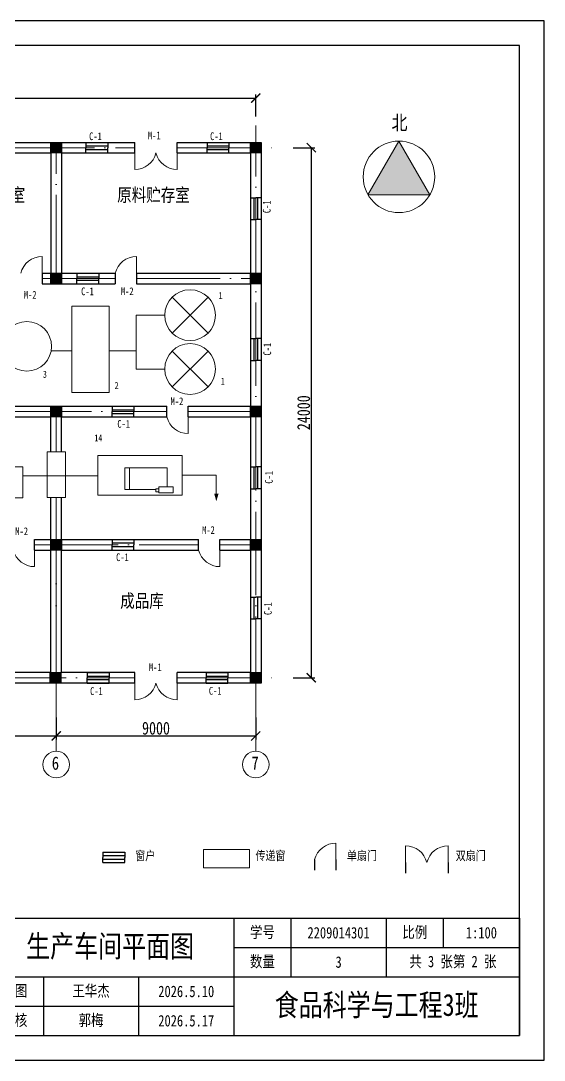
# Model space of a CAD drawing. Header units: millimetres. Extents: x 1522 to 2323, y 1329 to 1896.
# Drawn here: x 2038 to 2323, y 1329 to 1896 of the extents above; entities that cross this region are included whole.
import ezdxf

# ---------------------------------------------------------------- set-up
doc = ezdxf.new("R2010")
doc.units = ezdxf.units.MM
doc.header["$LTSCALE"] = 1.9
doc.linetypes.add('ACAD_ISO04W100', pattern=[30, 24, -3, 0, -3])
for name, color, linetype in [('C窗户', 6, 'Continuous'), ('Q墙体', 250, 'Continuous'), ('Z柱子', 250, 'Continuous')]:
    doc.layers.add(name, color=color, linetype=linetype)
for name, color, linetype, lineweight in [('D定位轴线', 1, 'ACAD_ISO04W100', 18), ('M门线', 250, 'Continuous', 18), ('Z轴号', 84, 'Continuous', 18), ('宽线', 7, 'Continuous', 30), ('文字', 250, 'Continuous', 18), ('标注', 30, 'Continuous', 18), ('设备', 250, 'Continuous', 18)]:
    doc.layers.add(name, color=color, linetype=linetype, lineweight=lineweight)
doc.styles.add('3', font='simfang.ttf', dxfattribs={"width": 0.8, "height": 3})
doc.styles.add('6', font='simfang.ttf', dxfattribs={"width": 0.8, "height": 6})
doc.styles.add('标注', font='simfang.ttf', dxfattribs={"width": 0.8})
doc.styles.add('窗户', font='simfang.ttf', dxfattribs={"width": 0.8, "height": 3.5})
doc.dimstyles.new('1-80', dxfattribs={"dimtxt": 7, "dimasz": 5, "dimexe": 2, "dimexo": 2, "dimtad": 1, "dimdsep": 46, "dimtxsty": '标注', "dimblk": 'ARCHTICK', "dimcen": 2.5, "dimadec": 0, "dimazin": 0, "dimtfac": 1, "dimtix": 1, "dimtmove": 0, "dimatfit": 3, "dimfxl": 10, "dimfxlon": 1, "dimarcsym": 0})

# ---------------------------------------------------------------- blocks, each defined once
blk = doc.blocks.new('无')
at = {"layer": 'Z柱子'}
h = blk.add_hatch(color=256, dxfattribs=at)
h.dxf.hatch_style = 1
h.paths.add_polyline_path([(2.44, -2.46), (2.44, 2.34), (-2.36, 2.34), (-2.36, -2.46)])
blk.add_lwpolyline([(-2.36, 2.34), (2.44, 2.34), (2.44, -2.46), (-2.36, -2.46)], close=True, dxfattribs=at)
blk = doc.blocks.new('*T2')
at = {"color": 0, "lineweight": -2, "transparency": 16777216}
for p, q in [((0, 0), (291.06, 0)), ((0, 0), (0, -32)), ((135.135, 0), (135.135, -32)), ((166.32, 0), (166.32, -32)), ((218.295, 0), (218.295, -32)), ((249.48, 0), (249.48, -16)), ((291.06, 0), (291.06, -32)), ((135.135, -16), (291.06, -16)), ((0, -32), (291.06, -32))]:
    blk.add_line(p, q, dxfattribs=at)
at = {"color": 0, "linetype": 'ByBlock', "lineweight": -2, "transparency": 16777216}
for p, q in [((0, -32), (0, -64)), ((31.185, -32), (31.185, -64)), ((83.16, -32), (83.16, -64)), ((135.135, -32), (135.135, -64)), ((0, -48), (135.135, -48)), ((0, -64), (135.135, -64))]:
    blk.add_line(p, q, dxfattribs=at)
at = {"color": 0, "linetype": 'ByBlock', "lineweight": 30, "transparency": 16777216}
for p in [(291.06, -32), (135.135, -64)]:
    blk.add_line(p, (291.06, -64), dxfattribs=at)
at = {"color": 0, "lineweight": 30, "transparency": 16777216, "attachment_point": 5}
for s, insert, char_height, width, style in [('学号', (150.7275, -8), 6.237, 24.948, '3'), ('2209014301', (192.3075, -8), 6.237, 45.738, '3'), ('比例', (233.8875, -8), 6.237, 24.948, '3'), ('1:100', (270.27, -8), 6.237, 35.343, '3'), ('生产车间平面图', (67.5675, -16), 12, 128.898, '6'), ('数量', (150.7275, -24), 6.237, 24.948, '3'), ('3', (192.3075, -24), 6.237, 45.738, '3'), ('共 3 张第 2 张', (254.6775, -24), 6.237, 66.528, '3'), ('制图', (15.5925, -40), 6.237, 24.948, '3'), ('王华杰', (57.1725, -40), 6.237, 45.738, '3'), ('2026.5.10', (109.1475, -40), 6.237, 45.738, '3'), ('食品科学与工程3班', (213.0975, -48), 12, 149.688, '3'), ('审核', (15.5925, -56), 6.237, 24.948, '3'), ('郭梅', (57.1725, -56), 6.237, 45.738, '3'), ('2026.5.17', (109.1475, -56), 6.237, 45.738, '3')]:
    blk.add_mtext(s, dxfattribs=dict(at, insert=insert, char_height=char_height, width=width, style=style))
blk = doc.blocks.new('_ArchTick')
at = {"color": 0, "linetype": 'ByBlock', "const_width": 0.15}
blk.add_lwpolyline([(-0.5, -0.5), (0.5, 0.5)], dxfattribs=at)
blk = doc.blocks.new('*D20')
at = {"layer": 'Defpoints', "color": 0, "transparency": 16777216}
for p in [(1984.52, 1537.6), (2057.12, 1537.6), (2057.12, 1505.9)]:
    blk.add_point(p, dxfattribs=at)
at = {"layer": '标注', "color": 0, "lineweight": -2, "transparency": 16777216}
for p, q in [((1984.52, 1515.9), (1984.52, 1503.9)), ((2057.12, 1515.9), (2057.12, 1503.9)), ((1984.52, 1505.9), (2057.12, 1505.9))]:
    blk.add_line(p, q, dxfattribs=at)
at = {"layer": '标注', "color": 0, "lineweight": -2, "transparency": 16777216, "xscale": 5, "yscale": 5, "zscale": 5, "rotation": 180}
blk.add_blockref('_ArchTick', (1984.52, 1505.9), dxfattribs=at)
at = {"layer": '标注', "color": 0, "lineweight": -2, "transparency": 16777216, "xscale": 5, "yscale": 5, "zscale": 5}
blk.add_blockref('_ArchTick', (2057.12, 1505.9), dxfattribs=at)
at = {"layer": '标注', "color": 0, "transparency": 16777216, "insert": (2020.82, 1510.06), "char_height": 7, "attachment_point": 5, "style": '标注'}
blk.add_mtext('6000', dxfattribs=at)
blk = doc.blocks.new('*D21')
at = {"layer": 'Defpoints', "color": 0, "transparency": 16777216}
for p in [(2057.12, 1537.6), (2166.02, 1537.6), (2166.02, 1505.9)]:
    blk.add_point(p, dxfattribs=at)
at = {"layer": '标注', "color": 0, "lineweight": -2, "transparency": 16777216}
for p, q in [((2057.12, 1515.9), (2057.12, 1503.9)), ((2166.02, 1515.9), (2166.02, 1503.9)), ((2057.12, 1505.9), (2166.02, 1505.9))]:
    blk.add_line(p, q, dxfattribs=at)
at = {"layer": '标注', "color": 0, "lineweight": -2, "transparency": 16777216, "xscale": 5, "yscale": 5, "zscale": 5, "rotation": 180}
blk.add_blockref('_ArchTick', (2057.12, 1505.9), dxfattribs=at)
at = {"layer": '标注', "color": 0, "lineweight": -2, "transparency": 16777216, "xscale": 5, "yscale": 5, "zscale": 5}
blk.add_blockref('_ArchTick', (2166.02, 1505.9), dxfattribs=at)
at = {"layer": '标注', "color": 0, "transparency": 16777216, "insert": (2111.57, 1510.06), "char_height": 7, "attachment_point": 5, "style": '标注'}
blk.add_mtext('9000', dxfattribs=at)
blk = doc.blocks.new('*D22')
at = {"layer": 'Defpoints', "color": 0, "transparency": 16777216}
for p in [(2166.02, 1826.79), (2166.02, 1537.6), (2196.36, 1537.6)]:
    blk.add_point(p, dxfattribs=at)
at = {"layer": '标注', "color": 0, "lineweight": -2, "transparency": 16777216}
for p, q in [((2186.36, 1826.79), (2198.36, 1826.79)), ((2196.36, 1826.79), (2196.36, 1537.6)), ((2186.36, 1537.6), (2198.36, 1537.6))]:
    blk.add_line(p, q, dxfattribs=at)
at = {"layer": '标注', "color": 0, "lineweight": -2, "transparency": 16777216, "xscale": 5, "yscale": 5, "zscale": 5}
for p, rotation in [((2196.36, 1826.79), 90), ((2196.36, 1537.6), 270)]:
    blk.add_blockref('_ArchTick', p, dxfattribs=dict(at, rotation=rotation))
at = {"layer": '标注', "color": 0, "transparency": 16777216, "insert": (2192.19, 1682.2), "char_height": 7, "attachment_point": 5, "rotation": 90, "style": '标注'}
blk.add_mtext('24000', dxfattribs=at)
blk = doc.blocks.new('*D23')
at = {"layer": 'Defpoints', "color": 0, "transparency": 16777216}
for p in [(2166.02, 1853.77), (1730.44, 1826.79), (2166.02, 1826.79)]:
    blk.add_point(p, dxfattribs=at)
at = {"layer": '标注', "color": 0, "lineweight": -2, "transparency": 16777216}
for p, q in [((1730.44, 1843.77), (1730.44, 1855.77)), ((2166.02, 1843.77), (2166.02, 1855.77)), ((1730.44, 1853.77), (2166.02, 1853.77))]:
    blk.add_line(p, q, dxfattribs=at)
at = {"layer": '标注', "color": 0, "lineweight": -2, "transparency": 16777216, "xscale": 5, "yscale": 5, "zscale": 5, "rotation": 180}
blk.add_blockref('_ArchTick', (1730.44, 1853.77), dxfattribs=at)
at = {"layer": '标注', "color": 0, "lineweight": -2, "transparency": 16777216, "xscale": 5, "yscale": 5, "zscale": 5}
blk.add_blockref('_ArchTick', (2166.02, 1853.77), dxfattribs=at)
at = {"layer": '标注', "color": 0, "transparency": 16777216, "insert": (1948.23, 1857.93), "char_height": 7, "attachment_point": 5, "style": '标注'}
blk.add_mtext('36000', dxfattribs=at)

msp = doc.modelspace()

# ---------------------------------------------------------------- hatches: boundary and pattern name
at = {"layer": '设备'}
h = msp.add_hatch(color=0, dxfattribs=at)
h.dxf.hatch_style = 1
h.paths.add_polyline_path([(2244.195, 1830.396), (2227.294, 1801.123), (2261.096, 1801.123)])
h = msp.add_hatch(color=256, dxfattribs=at)
h.dxf.hatch_style = 1
h.paths.add_polyline_path([(2143.337, 1638.077), (2144.508, 1633.831), (2145.725, 1638.077)])

# ---------------------------------------------------------------- linework, layer by layer
for p, q in [((2323.498, 1896.003), (1521.598, 1896.003)), ((2323.498, 1329.003), (2323.498, 1896.003)), ((1521.598, 1329.003), (2323.498, 1329.003))]:
    msp.add_line(p, q)
at = {"layer": 'C窗户'}
for p, q in [((2073.325, 1829.692), (2073.325, 1826.788)), ((2073.325, 1829.692), (2085.247, 1829.692)), ((2073.325, 1827.756), (2085.247, 1827.756)), ((2073.325, 1823.884), (2073.325, 1826.788)), ((2073.325, 1825.82), (2085.247, 1825.82)), ((2085.247, 1829.692), (2085.247, 1826.788)), ((2085.247, 1823.884), (2085.247, 1826.788)), ((2139.499, 1829.692), (2139.499, 1826.788)), ((2139.499, 1829.692), (2151.42, 1829.692)), ((2139.499, 1827.756), (2151.42, 1827.756)), ((2139.499, 1823.884), (2139.499, 1826.788)), ((2139.499, 1825.82), (2151.42, 1825.82)), ((2151.42, 1829.692), (2151.42, 1826.788)), ((2151.42, 1823.884), (2151.42, 1826.788)), ((2073.325, 1823.884), (2085.247, 1823.884)), ((2139.499, 1823.884), (2151.42, 1823.884)), ((2163.111, 1799.516), (2166.015, 1799.516)), ((2163.111, 1799.516), (2163.111, 1787.594)), ((2165.047, 1799.516), (2165.047, 1787.594)), ((2168.919, 1799.516), (2166.015, 1799.516)), ((2166.983, 1799.516), (2166.983, 1787.594)), ((2168.919, 1799.516), (2168.919, 1787.594)), ((2163.111, 1787.594), (2166.015, 1787.594)), ((2168.919, 1787.594), (2166.015, 1787.594)), ((2068.424, 1758.307), (2068.424, 1755.403)), ((2068.424, 1758.307), (2080.346, 1758.307)), ((2080.346, 1758.307), (2080.346, 1755.403)), ((2068.424, 1756.371), (2080.346, 1756.371)), ((2068.424, 1752.499), (2068.424, 1755.403)), ((2068.424, 1754.435), (2080.346, 1754.435)), ((2068.424, 1752.499), (2080.346, 1752.499)), ((2080.346, 1752.499), (2080.346, 1755.403)), ((2163.111, 1722.688), (2166.015, 1722.688)), ((2163.111, 1722.688), (2163.111, 1710.766)), ((2165.047, 1722.688), (2165.047, 1710.766)), ((2168.919, 1722.688), (2166.015, 1722.688)), ((2166.983, 1722.688), (2166.983, 1710.766)), ((2168.919, 1722.688), (2168.919, 1710.766)), ((2163.111, 1710.766), (2166.015, 1710.766)), ((2168.919, 1710.766), (2166.015, 1710.766)), ((2087.592, 1685.707), (2087.592, 1682.803)), ((2087.592, 1685.707), (2099.514, 1685.707)), ((2099.514, 1685.707), (2099.514, 1682.803)), ((2087.592, 1683.771), (2099.514, 1683.771)), ((2087.592, 1679.899), (2087.592, 1682.803)), ((2087.592, 1681.835), (2099.514, 1681.835)), ((2087.592, 1679.899), (2099.514, 1679.899)), ((2099.514, 1679.899), (2099.514, 1682.803)), ((2163.111, 1652.689), (2166.015, 1652.689)), ((2163.111, 1652.689), (2163.111, 1640.768)), ((2165.047, 1652.689), (2165.047, 1640.768)), ((2168.919, 1652.689), (2166.015, 1652.689)), ((2166.983, 1652.689), (2166.983, 1640.768)), ((2168.919, 1652.689), (2168.919, 1640.768)), ((2163.111, 1640.768), (2166.015, 1640.768)), ((2168.919, 1640.768), (2166.015, 1640.768)), ((2087.592, 1613.107), (2087.592, 1610.203)), ((2087.592, 1613.107), (2099.514, 1613.107)), ((2087.592, 1611.171), (2099.514, 1611.171)), ((2099.514, 1613.107), (2099.514, 1610.203)), ((2087.592, 1607.299), (2087.592, 1610.203)), ((2087.592, 1609.235), (2099.514, 1609.235)), ((2087.592, 1607.299), (2099.514, 1607.299)), ((2099.514, 1607.299), (2099.514, 1610.203)), ((2163.111, 1581.667), (2166.015, 1581.667)), ((2163.111, 1581.667), (2163.111, 1569.745)), ((2165.047, 1581.667), (2165.047, 1569.745)), ((2168.919, 1581.667), (2166.015, 1581.667)), ((2166.983, 1581.667), (2166.983, 1569.745)), ((2168.919, 1581.667), (2168.919, 1569.745)), ((2163.111, 1569.745), (2166.015, 1569.745)), ((2168.919, 1569.745), (2166.015, 1569.745)), ((2074.05, 1540.507), (2074.05, 1537.603)), ((2074.05, 1540.507), (2085.972, 1540.507)), ((2074.05, 1538.571), (2085.972, 1538.571)), ((2074.05, 1534.699), (2074.05, 1537.603)), ((2074.05, 1536.635), (2085.972, 1536.635)), ((2085.972, 1540.507), (2085.972, 1537.603)), ((2085.972, 1534.699), (2085.972, 1537.603)), ((2138.887, 1540.507), (2138.887, 1537.603)), ((2138.887, 1540.507), (2150.809, 1540.507)), ((2138.887, 1538.571), (2150.809, 1538.571)), ((2138.887, 1534.699), (2138.887, 1537.603)), ((2138.887, 1536.635), (2150.809, 1536.635)), ((2150.809, 1540.507), (2150.809, 1537.603)), ((2150.809, 1534.699), (2150.809, 1537.603)), ((2074.05, 1534.699), (2085.972, 1534.699)), ((2138.887, 1534.699), (2150.809, 1534.699)), ((2082.556, 1442.572), (2082.556, 1439.668)), ((2082.556, 1442.572), (2094.478, 1442.572)), ((2082.556, 1440.636), (2094.478, 1440.636)), ((2094.478, 1442.572), (2094.478, 1439.668)), ((2082.556, 1436.764), (2082.556, 1439.668)), ((2082.556, 1438.7), (2094.478, 1438.7)), ((2082.556, 1436.764), (2094.478, 1436.764)), ((2094.478, 1436.764), (2094.478, 1439.668))]:
    msp.add_line(p, q, dxfattribs=at)
at = {"layer": 'D定位轴线', "linetype": 'ACAD_ISO04W100'}
for p, q in [((2166.015, 1525.503), (2166.015, 1838.888)), ((2032.431, 1826.788), (2099.949, 1826.788)), ((2057.115, 1755.403), (2057.115, 1826.788)), ((2057.115, 1755.403), (2057.115, 1826.788)), ((2123.181, 1826.788), (2178.115, 1826.788)), ((2049.371, 1755.403), (2089.305, 1755.403)), ((2049.371, 1755.403), (2089.305, 1755.403)), ((2100.921, 1755.403), (2166.015, 1755.403)), ((2100.921, 1755.403), (2166.015, 1755.403)), ((2030.731, 1682.803), (2117.472, 1682.803)), ((2030.731, 1682.803), (2117.472, 1682.803)), ((2057.115, 1660.955), (2057.115, 1682.803)), ((2057.115, 1660.955), (2057.115, 1682.803)), ((2129.088, 1682.803), (2166.015, 1682.803)), ((2129.088, 1682.803), (2166.015, 1682.803)), ((2057.115, 1537.603), (2057.115, 1635.882)), ((2057.115, 1525.503), (2057.115, 1635.882)), ((2045.332, 1610.203), (2134.852, 1610.203)), ((2045.332, 1610.203), (2134.852, 1610.203)), ((2146.468, 1610.203), (2166.015, 1610.203)), ((2146.468, 1610.203), (2166.015, 1610.203)), ((1959.831, 1537.603), (2099.949, 1537.603)), ((1959.831, 1537.603), (2099.949, 1537.603)), ((1959.831, 1537.603), (2099.949, 1537.603)), ((2123.181, 1537.603), (2178.115, 1537.603)), ((2123.181, 1537.603), (2166.015, 1537.603)), ((2123.181, 1537.603), (2166.015, 1537.603))]:
    msp.add_line(p, q, dxfattribs=at)
at = {"layer": 'M门线'}
for p, q in [((2099.949, 1826.788), (2099.949, 1814.814)), ((2123.181, 1826.788), (2123.181, 1814.814)), ((2049.371, 1755.403), (2049.371, 1767.377)), ((2100.921, 1755.403), (2100.921, 1767.377)), ((2129.088, 1682.803), (2129.088, 1670.83)), ((2045.332, 1610.203), (2045.332, 1598.23)), ((2146.468, 1610.203), (2146.468, 1598.23)), ((2099.949, 1537.603), (2099.949, 1525.63)), ((2123.181, 1537.603), (2123.181, 1525.63)), ((2209.781, 1435.503), (2209.781, 1447.477)), ((2247.796, 1433.922), (2247.796, 1445.895)), ((2271.028, 1433.922), (2271.028, 1445.895))]:
    msp.add_line(p, q, dxfattribs=at)
for centre, start, end in [((2099.949, 1826.788), 270, 345.96376), ((2123.181, 1826.788), 194.03624, 270), ((2049.371, 1755.403), 90, 165.96376), ((2100.921, 1755.403), 90, 165.96376), ((2129.088, 1682.803), 194.03624, 270), ((2045.332, 1610.203), 194.03624, 270), ((2146.468, 1610.203), 194.03624, 270), ((2099.949, 1537.603), 270, 345.96376), ((2123.181, 1537.603), 194.03624, 270), ((2209.781, 1435.503), 90, 165.96376), ((2247.796, 1433.922), 14.03624, 90), ((2271.028, 1433.922), 90, 165.96376)]:
    msp.add_arc(centre, 11.973, start, end, dxfattribs=at)
at = {"layer": 'Q墙体'}
for p, q in [((2032.431, 1829.692), (2099.949, 1829.692)), ((2099.949, 1823.884), (2099.949, 1829.692)), ((2123.181, 1823.884), (2123.181, 1829.692)), ((2123.181, 1829.692), (2168.919, 1829.692)), ((2168.919, 1829.692), (2168.919, 1534.699)), ((2032.431, 1823.884), (2054.211, 1823.884)), ((2054.211, 1823.884), (2054.211, 1758.307)), ((2060.019, 1823.884), (2060.019, 1758.307)), ((2060.019, 1823.884), (2099.949, 1823.884)), ((2123.181, 1823.884), (2163.111, 1823.884)), ((2163.111, 1823.884), (2163.111, 1758.307)), ((2049.371, 1758.307), (2049.371, 1752.499)), ((2049.371, 1758.307), (2054.211, 1758.307)), ((2060.019, 1758.307), (2089.305, 1758.307)), ((2089.305, 1758.307), (2089.305, 1752.499)), ((2100.921, 1758.307), (2100.921, 1752.499)), ((2100.921, 1758.307), (2163.111, 1758.307)), ((2049.371, 1752.499), (2089.305, 1752.499)), ((2100.921, 1752.499), (2163.111, 1752.499)), ((2163.111, 1752.499), (2163.111, 1685.707)), ((2030.731, 1685.707), (2117.472, 1685.707)), ((2117.472, 1679.899), (2117.472, 1685.707)), ((2129.088, 1679.899), (2129.088, 1685.707)), ((2129.088, 1685.707), (2163.111, 1685.707)), ((2030.731, 1679.899), (2054.211, 1679.899)), ((2054.211, 1660.955), (2054.211, 1679.899)), ((2060.019, 1679.899), (2117.472, 1679.899)), ((2060.019, 1660.955), (2060.019, 1679.899)), ((2129.088, 1679.899), (2163.111, 1679.899)), ((2163.111, 1679.899), (2163.111, 1613.107)), ((2054.211, 1613.107), (2054.211, 1635.882)), ((2060.019, 1613.107), (2060.019, 1635.882)), ((2045.332, 1607.299), (2045.332, 1613.107)), ((2045.332, 1613.107), (2054.211, 1613.107)), ((2060.019, 1613.107), (2134.852, 1613.107)), ((2134.852, 1607.299), (2134.852, 1613.107)), ((2146.468, 1607.299), (2146.468, 1613.107)), ((2146.468, 1613.107), (2163.111, 1613.107)), ((2045.332, 1607.299), (2054.211, 1607.299)), ((2054.211, 1540.507), (2054.211, 1607.299)), ((2060.019, 1540.507), (2060.019, 1607.299)), ((2060.019, 1607.299), (2134.852, 1607.299)), ((2146.468, 1607.299), (2163.111, 1607.299)), ((2163.111, 1607.299), (2163.111, 1540.507)), ((2054.211, 1540.507), (2015.007, 1540.507)), ((2099.949, 1540.507), (2060.019, 1540.507)), ((2099.949, 1534.699), (2099.949, 1540.507)), ((2163.111, 1540.507), (2123.181, 1540.507)), ((2123.181, 1534.699), (2123.181, 1540.507)), ((2099.949, 1534.699), (2015.007, 1534.699)), ((2168.919, 1534.699), (2123.181, 1534.699)), ((2198.165, 1438.407), (2198.165, 1432.599)), ((2209.781, 1438.407), (2209.781, 1432.599)), ((2247.796, 1436.826), (2247.796, 1431.018)), ((2271.028, 1436.826), (2271.028, 1431.018))]:
    msp.add_line(p, q, dxfattribs=at)
at = {"layer": 'Z轴号'}
for p, q in [((2057.115, 1497.544), (2057.115, 1525.503)), ((2166.015, 1497.544), (2166.015, 1525.503))]:
    msp.add_line(p, q, dxfattribs=at)
for centre in [(2057.115, 1490.284), (2166.015, 1490.284)]:
    msp.add_circle(centre, 7.26, dxfattribs=at)
at = {"layer": '宽线'}
for p, q in [((2309.998, 1882.503), (1589.098, 1882.503)), ((2309.998, 1342.503), (2309.998, 1882.503)), ((1589.098, 1342.503), (2309.998, 1342.503))]:
    msp.add_line(p, q, dxfattribs=at)
at = {"layer": '标注'}
for p, q in [((2057.115, 1525.503), (2057.115, 1505.94)), ((2166.015, 1525.503), (2166.015, 1505.94))]:
    msp.add_line(p, q, dxfattribs=at)
at = {"layer": '设备'}
for p, q in [((2244.195, 1830.396), (2227.294, 1801.123)), ((2261.096, 1801.123), (2244.195, 1830.396)), ((2227.294, 1801.123), (2261.096, 1801.123)), ((2120.371, 1745.218), (2139.965, 1725.623)), ((2139.965, 1745.218), (2120.371, 1725.623)), ((2112.563, 1735.421), (2100.758, 1735.421)), ((2100.758, 1735.421), (2100.758, 1715.916)), ((2116.312, 1735.421), (2112.563, 1735.421)), ((2065.716, 1715.916), (2054.354, 1715.916)), ((2100.758, 1715.916), (2100.758, 1706.041)), ((2120.371, 1715.838), (2139.965, 1696.244)), ((2139.965, 1715.838), (2120.371, 1696.244)), ((2112.563, 1706.041), (2100.758, 1706.041)), ((2116.312, 1706.041), (2112.563, 1706.041)), ((2097.028, 1652.099), (2097.028, 1640.234)), ((2038.911, 1647.833), (2052.209, 1647.833)), ((2052.209, 1647.833), (2079.738, 1647.833)), ((2125.941, 1648.083), (2144.476, 1648.083)), ((2144.476, 1648.083), (2144.476, 1638.099))]:
    msp.add_line(p, q, dxfattribs=at)
for points in [[(2065.716, 1740.406), (2086.023, 1740.406), (2086.023, 1693.289), (2065.716, 1693.289)], [(2052.209, 1660.955), (2062.099, 1660.955), (2062.099, 1635.882), (2052.209, 1635.882)], [(2079.738, 1658.852), (2125.941, 1658.852), (2125.941, 1637.314), (2079.738, 1637.314)], [(2007.47, 1652.689), (2038.911, 1652.689), (2038.911, 1635.703), (2007.47, 1635.703)], [(2113.12, 1641.846), (2120.915, 1641.846), (2120.915, 1638.487), (2113.12, 1638.487)], [(2137.514, 1434.031), (2137.514, 1443.921), (2162.587, 1443.921), (2162.587, 1434.031)]]:
    msp.add_lwpolyline(points, close=True, dxfattribs=at)
for points in [[(2100.758, 1715.916), (2086.023, 1715.916)], [(2111.547, 1640.234), (2094.53, 1640.234), (2094.53, 1652.099), (2117.723, 1652.099), (2117.723, 1641.846)], [(2113.12, 1639.13), (2111.547, 1639.13), (2111.547, 1640.774), (2113.12, 1640.774)]]:
    msp.add_lwpolyline(points, dxfattribs=at)
for centre, radius in [((2244.195, 1810.88), 19.516), ((2130.168, 1735.421), 13.855), ((2041.056, 1718.418), 13.531), ((2130.168, 1706.041), 13.855)]:
    msp.add_circle(centre, radius, dxfattribs=at)

# ---------------------------------------------------------------- block references
msp.add_blockref('*T2', (2018.938, 1406.503))
at = {"layer": 'Z柱子', "xscale": 1.21, "yscale": 1.21, "zscale": 1.21}
for p in [(2057.067, 1826.86), (2165.967, 1826.86), (2057.067, 1755.475), (2165.967, 1755.475), (2057.067, 1682.875), (2165.967, 1682.875), (2057.067, 1610.275), (2165.967, 1610.275), (2056.712, 1537.675), (2165.967, 1537.675)]:
    msp.add_blockref('无', p, dxfattribs=at)

# ---------------------------------------------------------------- texts
at = {"layer": 'C窗户', "char_height": 4.235, "attachment_point": 1, "style": '窗户'}
for s, insert in [('C-1', (2075.077, 1835.141)), ('M-1', (2107.181, 1835.584)), ('C-1', (2141.095, 1835.141)), ('M-2', (2039.431, 1748.639)), ('C-1', (2070.728, 1750.533)), ('M-2', (2092.423, 1750.59)), ('M-2', (2119.559, 1690.563)), ('C-1', (2090.474, 1678.248)), ('M-2', (2034.798, 1619.651)), ('M-2', (2136.721, 1620.312)), ('C-1', (2089.786, 1605.506)), ('M-1', (2107.706, 1545.47)), ('C-1', (2075.587, 1532.462)), ('C-1', (2140.436, 1532.607))]:
    msp.add_mtext_dynamic_manual_height_columns(s, width=7.05006, gutter_width=17.5, heights=[0], dxfattribs=dict(at, insert=insert))
at = {"layer": 'C窗户', "char_height": 4.235, "attachment_point": 1, "rotation": 90, "style": '窗户'}
for insert in [(2169.919, 1791.088), (2170.174, 1713.428), (2171.054, 1643.49), (2170.54, 1571.861)]:
    msp.add_mtext_dynamic_manual_height_columns('C-1', width=7.05006, gutter_width=17.5, heights=[0], dxfattribs=dict(at, insert=insert))
at = {"layer": 'Z轴号', "char_height": 7.26, "attachment_point": 1, "style": '标注'}
for s, insert in [('\\pi1.22;6', (2053.475, 1494.706)), ('\\pi1.3196;7', (2162.375, 1494.706))]:
    msp.add_mtext_dynamic_manual_height_columns(s, width=5.85845, gutter_width=17.5, heights=[6.85], dxfattribs=dict(at, insert=insert))
at = {"layer": '文字', "attachment_point": 1, "style": '标注'}
for s, width, insert, char_height in [('\\pi0.78978;辅料贮存室', 42.76658, (1999.767, 1804.645), 7.26), ('\\pi4.8725;{\\H1.7143x;原料贮存室}', 50.70007, (2085.534, 1804.645), 4.235), ('\\pi17.328;成品库', 58.61867, (2074.726, 1583.231), 7.26)]:
    msp.add_mtext_dynamic_manual_height_columns(s, width=width, gutter_width=17.5, heights=[0], dxfattribs=dict(at, insert=insert, char_height=char_height))
at = {"layer": '设备', "attachment_point": 1, "style": '标注'}
for s, width, insert, char_height in [('\\pi6.2626;北', 20.24185, (2233.87, 1844.436), 8), ('1', 3.59503, (2145.73, 1748.048), 3.85), ('3', 3.59503, (2049.821, 1705.095), 3.85), ('1', 3.59503, (2146.966, 1701.333), 3.85), ('2', 3.59503, (2089, 1698.993), 3.85), ('14', 3.59503, (2077.917, 1670.395), 3.85), ('\\pi1.8445;窗户', 13.54033, (2098.395, 1443.116), 5), ('传递窗', 19.96114, (2165.887, 1443.116), 5), ('\\pi1.4106;单扇门', 18.88984, (2214.402, 1443.116), 5), ('\\pi1.2655;双扇门', 18.73679, (2273.936, 1443.116), 5)]:
    msp.add_mtext_dynamic_manual_height_columns(s, width=width, gutter_width=17.5, heights=[0], dxfattribs=dict(at, insert=insert, char_height=char_height))

# ---------------------------------------------------------------- dimensions: what is measured, and where the dimension line sits
at = {"layer": '标注'}
dim = msp.add_linear_dim(base=(2166.015, 1853.769), p1=(1730.438, 1826.788), p2=(2166.015, 1826.788), text='36000', dimstyle='1-80', dxfattribs=at)
dim.commit()
dim.dimension.update_dxf_attribs({"geometry": '*D23', "text_midpoint": (1948.226, 1853.769), "dimtype": 160})
dim = msp.add_linear_dim(base=(2196.356, 1537.603), p1=(2166.015, 1826.788), p2=(2166.015, 1537.603), angle=90, text='24000', dimstyle='1-80', dxfattribs=at)
dim.commit()
dim.dimension.update_dxf_attribs({"geometry": '*D22', "text_midpoint": (2196.356, 1682.196), "dimtype": 160})
for base, p1, p2, text, picture, middle in [((2057.115, 1505.898), (1984.515, 1537.603), (2057.115, 1537.603), '6000', '*D20', (2020.815, 1510.063)), ((2166.015, 1505.898), (2057.115, 1537.603), (2166.015, 1537.603), '9000', '*D21', (2111.565, 1510.063))]:
    dim = msp.add_linear_dim(base=base, p1=p1, p2=p2, text=text, dimstyle='1-80', override={"dimtmove": 1}, dxfattribs=at)
    dim.commit()
    dim.dimension.update_dxf_attribs({"geometry": picture, "text_midpoint": middle})

doc.saveas('drawing.dxf')
